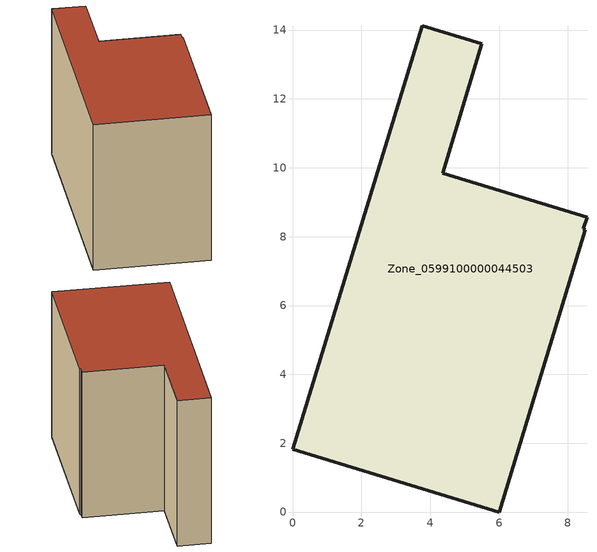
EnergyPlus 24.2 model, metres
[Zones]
Zone_0599100000044503
 floor ground (C_G): 6,0 0,1.83 3.77,14.12 5.5,13.6 4.36,9.84 8.55,8.57 8.45,8.23 8.51,8.2 z0
 wall outside (C_F): 4.36,9.84 5.5,13.6 3.77,14.12 0,1.83 6,0 8.51,8.2 8.45,8.23 8.55,8.57 4.36,9.84 z0:8.69
 roof outside (C_R): 6,0 8.51,8.2 8.45,8.23 8.55,8.57 4.36,9.84 5.5,13.6 3.77,14.12 0,1.83 z8.69
[BUILDING]
Pand.0599100000044503: North Axis=0; Terrain=City; Loads Convergence Tolerance Value=0.04; Temperature Convergence Tolerance Value=0.4; Solar Distribution=FullExterior; Maximum Number of Warmup Days=25; Minimum Number of Warmup Days=1
[Site:Location]
Rotterdam.The.Hague.AP_ZH_NLD Design_Conditions: Latitude=51.96; Longitude=4.45; Time Zone=1; Elevation=-4.5
[SITE:GROUNDTEMPERATURE:BUILDINGSURFACE]
18, 18, 18, 18, 18, 18, 18, 18, 18, 18, 18, 18
[MATERIAL] Thermal Absorptance=0.9; Solar Absorptance=0.7; Visible Absorptance=0.7
Name | Roughness | Thickness | Conductivity | Density | Specific Heat
G.TC.1975-1991 | MediumSmooth | 0.15 | 0.288461 | 540 | 1210
F.TC.1975-1991 | Rough | 0.3 | 0.230769 | 1920 | 840
R.TC.1975-1991 | MediumRough | 0.2 | 0.153846 | 1500 | 1000
[CONSTRUCTION]
C_G: G.TC.1975-1991
C_F: F.TC.1975-1991
C_R: R.TC.1975-1991
[ZONE]
Zone_0599100000044503: Type=1; Multiplier=1; Ceiling Height=Autocalculate; Volume=Autocalculate; Floor Area=autocalculate; Part of Total Floor Area=Yes
[ZONEINFILTRATION:DESIGNFLOWRATE]
Infil_Zone_0599100000044503: Zone or ZoneList or Space or SpaceList=Zone_0599100000044503; Schedule=AlwaysOn; Design Flow Rate Calculation Method=Flow/Area; Flow Rate per Floor Area=0.003; Constant Term Coefficient=1; Temperature Term Coefficient=0; Velocity Term Coefficient=0; Velocity Squared Term Coefficient=0
[HVACTEMPLATE:ZONE:IDEALLOADSAIRSYSTEM]
Zone_0599100000044503: Maximum Heating Supply Air Temperature=50; Minimum Cooling Supply Air Temperature=13; Maximum Heating Supply Air Humidity Ratio=0.0156; Minimum Cooling Supply Air Humidity Ratio=0.0077; Heating Limit=NoLimit; Cooling Limit=NoLimit; Dehumidification Control Type=ConstantSensibleHeatRatio; Cooling Sensible Heat Ratio=0.7; Dehumidification Setpoint=60; Humidification Control Type=None; Humidification Setpoint=30; Outdoor Air Method=None; Outdoor Air Flow Rate per Person=0.00944; Outdoor Air Flow Rate per Zone Floor Area=0; Outdoor Air Flow Rate per Zone=0; Demand Controlled Ventilation Type=None; Outdoor Air Economizer Type=NoEconomizer; Heat Recovery Type=None; Sensible Heat Recovery Effectiveness=0.7; Latent Heat Recovery Effectiveness=0.65
[ZONECONTROL:THERMOSTAT]
ThermostatControl_Zone_0599100000044503: Zone or ZoneList=Zone_0599100000044503; Control Type Schedule=DualSetpointControlType; Control 1=Thermostat_Zone_0599100000044503; Temperature Difference Between Cutout And Setpoint=0
[THERMOSTATSETPOINT:DUALSETPOINT]
Thermostat_Zone_0599100000044503: Heating Setpoint Temperature Schedule=HeatingSetpoint_Zone_0599100000044503; Cooling Setpoint Temperature Schedule=CoolingSetpoint_Zone_0599100000044503
[SCHEDULE:COMPACT]
HeatingSetpoint_Zone_0599100000044503: Through: 12/31, For: AllDays, Until: 24:00, 21
CoolingSetpoint_Zone_0599100000044503: Through: 12/31, For: AllDays, Until: 24:00, 24
DualSetpointControlType: Through: 12/31, For: AllDays, Until: 24:00, 4
AlwaysOn: Through: 12/31, For: AllDays, Until: 24:00, 1
